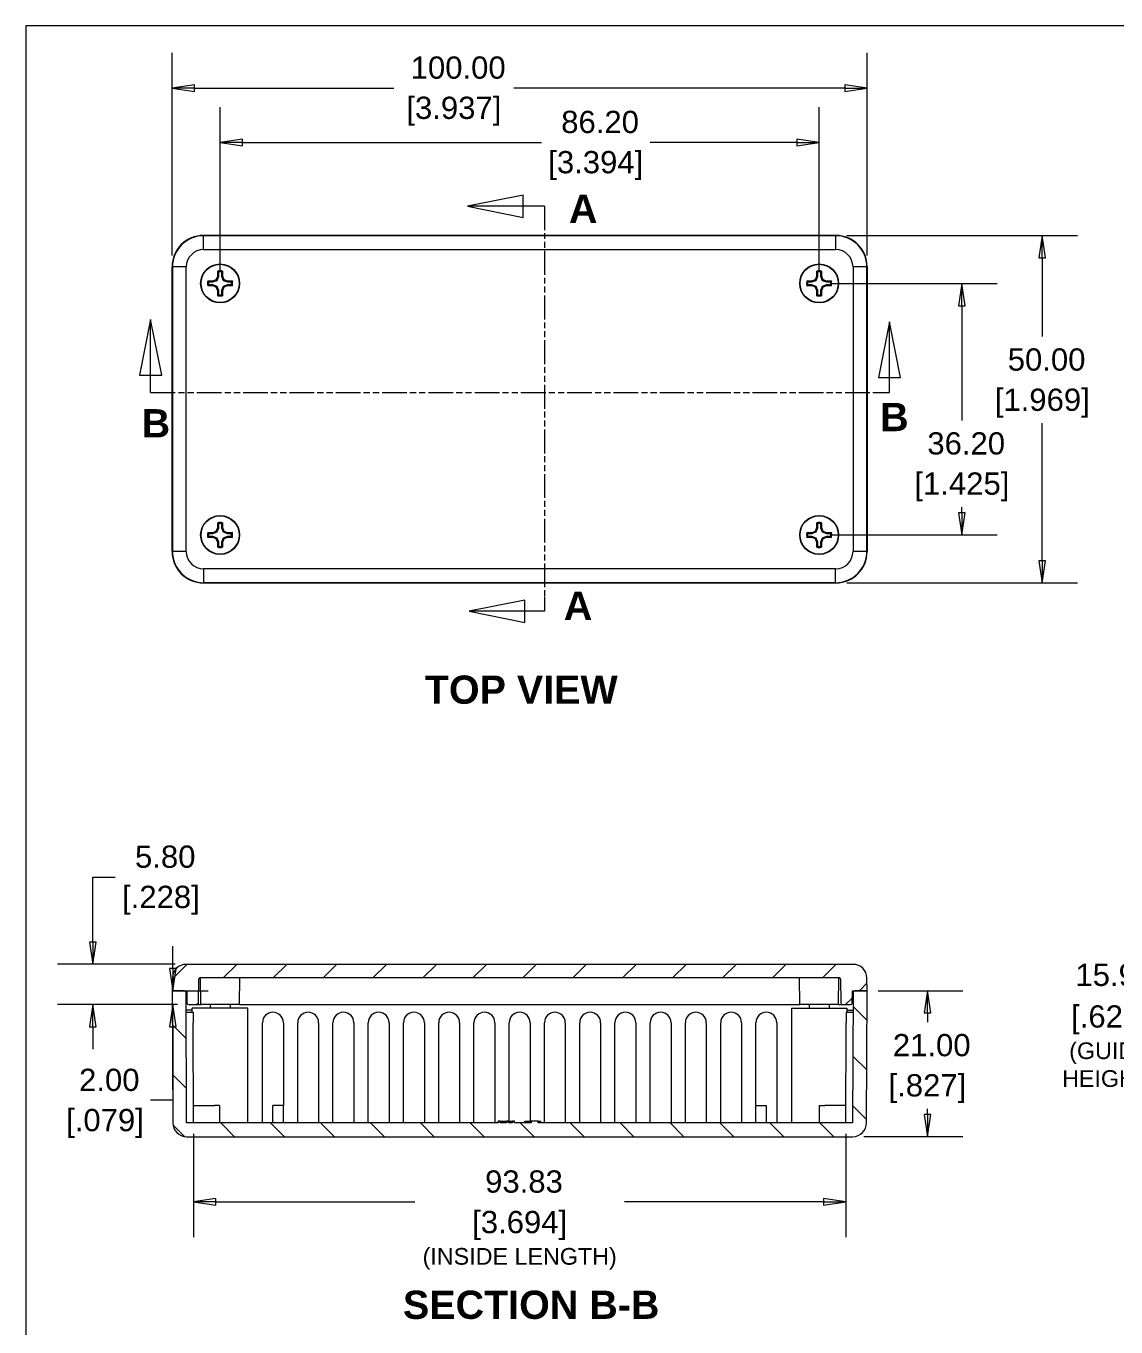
# Model space of a CAD drawing. Header units: millimetres. Extents: x 15 to 432, y 11 to 331.
# Drawn here: x 14.6 to 171.4, y 143.6 to 330.8 of the extents above; entities that cross this region are included whole.
import ezdxf

# ---------------------------------------------------------------- set-up
doc = ezdxf.new("R2010")
doc.units = ezdxf.units.MM
doc.header["$LTSCALE"] = 1.6
doc.linetypes.add('DOUBLE_DASH_CHAIN', pattern=[1.2403, 0.6614, -0.0827, 0.1654, -0.0827, 0.1654, -0.0827])
doc.layers.get('0').update_dxf_attribs({"lineweight": 25})
for name, color, linetype, lineweight in [('Dimension (ANSI)', 7, 'Continuous', 9), ('Hatch (ANSI)', 7, 'Continuous', 9), ('Section Line (ANSI)', 7, 'DOUBLE_DASH_CHAIN', 9), ('Sketch Geometry (ANSI)', 7, 'Continuous', 9), ('Symbol (ANSI)', 7, 'Continuous', 9), ('Visible (ANSI)', 7, 'Continuous', 9), ('Visible Narrow (ANSI)', 7, 'Continuous', 9)]:
    doc.layers.add(name, color=color, linetype=linetype, lineweight=lineweight)
doc.styles.add('Label Text (ANSI)', font='arialbd.ttf')
doc.styles.add('Note Text (ANSI)', font='arial.ttf')
doc.styles.add('Text Style20', font='arial.ttf')
doc.dimstyles.new('Default - mm (ANSI)', dxfattribs={"dimscale": 1.6, "dimtxt": 2, "dimasz": 2, "dimexe": 3.175, "dimexo": 1, "dimgap": 0.8, "dimtad": 0, "dimtih": 1, "dimtoh": 1, "dimrnd": 1e-08, "dimzin": 4, "dimdsep": 46, "dimtxsty": 'Note Text (ANSI)', "dimblk": 'Filled-1', "dimcen": 0.09, "dimdle": 10, "dimclrd": 256, "dimclre": 256, "dimclrt": 256, "dimadec": 1, "dimazin": 0, "dimtfac": 1.524, "dimtofl": 0, "dimtmove": 0, "dimatfit": 3, "dimfxl": 0, "dimtolj": 1, "dimtzin": 0, "dimlwd": -1, "dimlwe": -1, "dimarcsym": 0})

# ---------------------------------------------------------------- blocks, each defined once
blk = doc.blocks.new('Title Blocks HAMMOND')
at = {"layer": 'Sketch Geometry (ANSI)'}
for p, q in [((270, 206.73), (9.35, 206.73)), ((9.35, 206.73), (9.35, 9.64))]:
    blk.add_line(p, q, dxfattribs=at)
at = {"layer": 'Symbol (ANSI)'}
for tag, p, height, style in [('<TITLE>_001', (231.51, 16.35), 5, 'Text Style20'), ('REV:_DD.MM.YYYY_001', (248.64, 6.92), 2, 'Note Text (ANSI)')]:
    blk.add_attdef(tag, p, '', height=height, dxfattribs=dict(at, style=style))
blk = doc.blocks.new('2dTransSection0')
at = {"layer": 'Section Line (ANSI)', "linetype": 'Continuous'}
for p, q in [((20.31, 180.34), (19.31, 175.34)), ((20.31, 175.34), (20.31, 180.34)), ((21.31, 175.34), (20.31, 180.34)), ((86.76, 180.14), (85.76, 175.14)), ((86.76, 175.14), (86.76, 180.14)), ((87.76, 175.14), (86.76, 180.14)), ((19.31, 175.34), (21.31, 175.34)), ((20.31, 173.78), (20.31, 175.34)), ((85.76, 175.14), (87.76, 175.14)), ((86.76, 173.78), (86.76, 175.14)), ((20.31, 173.78), (21.7, 173.78)), ((85.37, 173.78), (86.76, 173.78))]:
    blk.add_line(p, q, dxfattribs=at)
at = {"layer": 'Section Line (ANSI)', "linetype": 'DOUBLE_DASH_CHAIN', "ltscale": 2.098036}
blk.add_line((20.31, 173.78), (86.76, 173.78), dxfattribs=at)
at = {"layer": 'Section Line (ANSI)', "linetype": 'Continuous', "flags": 128}
for points in [[(21.31, 175.34), (20.31, 180.34), (19.31, 175.34), (21.31, 175.34)], [(87.76, 175.14), (86.76, 180.14), (85.76, 175.14), (87.76, 175.14)]]:
    blk.add_lwpolyline(points, dxfattribs=at)
at = {"layer": 'Section Line (ANSI)'}
for points in [[(21.31, 175.34), (20.31, 180.34), (19.31, 175.34), (21.31, 175.34)], [(87.76, 175.14), (86.76, 180.14), (85.76, 175.14), (87.76, 175.14)]]:
    blk.add_solid(points, dxfattribs=at)
at = {"layer": 'Section Line (ANSI)', "char_height": 2.54, "attachment_point": 7, "style": 'Label Text (ANSI)'}
for insert in [(19.5, 169.74), (85.92, 170.3)]:
    blk.add_mtext('B', dxfattribs=dict(at, insert=insert))
blk = doc.blocks.new('2dTransSection1')
at = {"layer": 'Section Line (ANSI)', "linetype": 'Continuous'}
for p, q in [((53.8, 191.53), (48.8, 190.53)), ((53.8, 189.53), (53.8, 191.53)), ((53.8, 190.53), (48.8, 190.53)), ((48.8, 190.53), (53.8, 189.53)), ((55.73, 190.53), (53.8, 190.53)), ((55.73, 190.53), (55.73, 189.24)), ((53.95, 155.1), (48.95, 154.1)), ((53.95, 153.1), (53.95, 155.1)), ((55.73, 155.39), (55.73, 154.1)), ((53.95, 154.1), (48.95, 154.1)), ((48.95, 154.1), (53.95, 153.1)), ((55.73, 154.1), (53.95, 154.1))]:
    blk.add_line(p, q, dxfattribs=at)
at = {"layer": 'Section Line (ANSI)', "linetype": 'DOUBLE_DASH_CHAIN', "ltscale": 2.023811}
blk.add_line((55.73, 190.53), (55.73, 154.1), dxfattribs=at)
at = {"layer": 'Section Line (ANSI)', "linetype": 'Continuous', "flags": 128}
for points in [[(53.8, 191.53), (48.8, 190.53), (53.8, 189.53), (53.8, 191.53)], [(53.95, 155.1), (48.95, 154.1), (53.95, 153.1), (53.95, 155.1)]]:
    blk.add_lwpolyline(points, dxfattribs=at)
at = {"layer": 'Section Line (ANSI)'}
for points in [[(53.8, 191.53), (48.8, 190.53), (53.8, 189.53), (53.8, 191.53)], [(53.95, 155.1), (48.95, 154.1), (53.95, 153.1), (53.95, 155.1)]]:
    blk.add_solid(points, dxfattribs=at)
at = {"layer": 'Section Line (ANSI)', "char_height": 2.54, "attachment_point": 7, "style": 'Label Text (ANSI)'}
for insert in [(57.93, 189.03), (57.47, 153.33)]:
    blk.add_mtext('A', dxfattribs=dict(at, insert=insert))
blk = doc.blocks.new('Filled-1')
at = {"color": 0}
for p, q in [((0, 0), (-1, 0.15)), ((-1, 0.15), (-1, -0.15)), ((-1, 0), (0, 0)), ((-1, -0.15), (0, 0))]:
    blk.add_line(p, q, dxfattribs=at)
at = {"color": 0, "flags": 128}
blk.add_lwpolyline([(-1, -0.15), (0, 0), (-1, 0.15), (-1, -0.15)], dxfattribs=at)
at = {"color": 0}
blk.add_solid([(-1, -0.15), (0, 0), (-1, 0.15), (-1, -0.15)], dxfattribs=at)
blk = doc.blocks.new('*D14')
at = {"layer": 'Defpoints', "color": 0, "transparency": 16777216}
for p in [(135.6, 321.86), (35.6, 296.14), (135.6, 296.14)]:
    blk.add_point(p, dxfattribs=at)
at = {"layer": 'Dimension (ANSI)', "transparency": 16777216}
for p, q in [((35.6, 297.74), (35.6, 326.94)), ((135.6, 297.74), (135.6, 326.94)), ((38.8, 321.86), (67.5, 321.86)), ((132.4, 321.86), (84.76, 321.86))]:
    blk.add_line(p, q, dxfattribs=at)
at = {"layer": 'Dimension (ANSI)', "transparency": 16777216, "xscale": 3.2, "yscale": 3.2, "zscale": 3.2, "rotation": 180}
blk.add_blockref('Filled-1', (35.6, 321.86), dxfattribs=at)
at = {"layer": 'Dimension (ANSI)', "transparency": 16777216, "xscale": 3.2, "yscale": 3.2, "zscale": 3.2}
blk.add_blockref('Filled-1', (135.6, 321.86), dxfattribs=at)
at = {"layer": 'Dimension (ANSI)', "transparency": 16777216, "char_height": 3.2, "attachment_point": 5, "style": 'Note Text (ANSI)'}
for s, insert in [('\\A1; 100.00', (76.13, 324.78)), ('\\A1;[3.937]', (76.13, 318.53))]:
    blk.add_mtext(s, dxfattribs=dict(at, insert=insert))
blk = doc.blocks.new('*D15')
at = {"layer": 'Defpoints', "color": 0, "transparency": 16777216}
for p in [(42.5, 314.04), (42.5, 293.74), (128.7, 293.74)]:
    blk.add_point(p, dxfattribs=at)
at = {"layer": 'Dimension (ANSI)', "transparency": 16777216}
for p, q in [((42.5, 295.34), (42.5, 319.12)), ((128.7, 295.34), (128.7, 319.12)), ((45.7, 314.04), (88.74, 314.04)), ((125.5, 314.04), (104.37, 314.04))]:
    blk.add_line(p, q, dxfattribs=at)
at = {"layer": 'Dimension (ANSI)', "transparency": 16777216, "xscale": 3.2, "yscale": 3.2, "zscale": 3.2, "rotation": 180}
blk.add_blockref('Filled-1', (42.5, 314.04), dxfattribs=at)
at = {"layer": 'Dimension (ANSI)', "transparency": 16777216, "xscale": 3.2, "yscale": 3.2, "zscale": 3.2}
blk.add_blockref('Filled-1', (128.7, 314.04), dxfattribs=at)
at = {"layer": 'Dimension (ANSI)', "transparency": 16777216, "char_height": 3.2, "attachment_point": 5, "style": 'Note Text (ANSI)'}
for s, insert in [('\\A1; 86.20', (96.55, 316.96)), ('\\A1;[3.394]', (96.55, 310.71))]:
    blk.add_mtext(s, dxfattribs=dict(at, insert=insert))
blk = doc.blocks.new('*D16')
at = {"layer": 'Defpoints', "color": 0, "transparency": 16777216}
for p in [(131.1, 300.64), (131.1, 250.64), (160.8, 250.64)]:
    blk.add_point(p, dxfattribs=at)
at = {"layer": 'Dimension (ANSI)', "transparency": 16777216}
for p, q in [((132.7, 300.64), (165.88, 300.64)), ((160.8, 297.44), (160.8, 286.1)), ((160.8, 253.84), (160.8, 273.61)), ((132.7, 250.64), (165.88, 250.64))]:
    blk.add_line(p, q, dxfattribs=at)
at = {"layer": 'Dimension (ANSI)', "transparency": 16777216, "xscale": 3.2, "yscale": 3.2, "zscale": 3.2}
for p, rotation in [((160.8, 300.64), 90), ((160.8, 250.64), 270)]:
    blk.add_blockref('Filled-1', p, dxfattribs=dict(at, rotation=rotation))
at = {"layer": 'Dimension (ANSI)', "transparency": 16777216, "char_height": 3.2, "attachment_point": 5, "style": 'Note Text (ANSI)'}
for s, insert in [('\\A1; 50.00', (160.8, 282.77)), ('\\A1;[1.969]', (160.8, 276.52))]:
    blk.add_mtext(s, dxfattribs=dict(at, insert=insert))
blk = doc.blocks.new('*D17')
at = {"layer": 'Defpoints', "color": 0, "transparency": 16777216}
for p in [(128.7, 293.74), (128.7, 257.54), (149.23, 257.54)]:
    blk.add_point(p, dxfattribs=at)
at = {"layer": 'Dimension (ANSI)', "transparency": 16777216}
for p, q in [((130.3, 293.74), (154.31, 293.74)), ((149.23, 290.54), (149.23, 274.03)), ((149.23, 260.74), (149.23, 261.54)), ((130.3, 257.54), (154.31, 257.54))]:
    blk.add_line(p, q, dxfattribs=at)
at = {"layer": 'Dimension (ANSI)', "transparency": 16777216, "xscale": 3.2, "yscale": 3.2, "zscale": 3.2}
for p, rotation in [((149.23, 293.74), 90), ((149.23, 257.54), 270)]:
    blk.add_blockref('Filled-1', p, dxfattribs=dict(at, rotation=rotation))
at = {"layer": 'Dimension (ANSI)', "transparency": 16777216, "char_height": 3.2, "attachment_point": 5, "style": 'Note Text (ANSI)'}
for s, insert in [('\\A1; 36.20', (149.23, 270.7)), ('\\A1;[1.425]', (149.23, 264.46))]:
    blk.add_mtext(s, dxfattribs=dict(at, insert=insert))
blk = doc.blocks.new('*D21')
at = {"layer": 'Defpoints', "color": 0, "transparency": 16777216}
for p in [(135.6, 191.96), (133.51, 170.96), (144.27, 170.96)]:
    blk.add_point(p, dxfattribs=at)
at = {"layer": 'Dimension (ANSI)', "transparency": 16777216}
for p, q in [((137.2, 191.96), (149.35, 191.96)), ((144.27, 188.76), (144.27, 187.44)), ((144.27, 174.16), (144.27, 174.96)), ((135.11, 170.96), (149.35, 170.96))]:
    blk.add_line(p, q, dxfattribs=at)
at = {"layer": 'Dimension (ANSI)', "transparency": 16777216, "xscale": 3.2, "yscale": 3.2, "zscale": 3.2}
for p, rotation in [((144.27, 191.96), 90), ((144.27, 170.96), 270)]:
    blk.add_blockref('Filled-1', p, dxfattribs=dict(at, rotation=rotation))
at = {"layer": 'Dimension (ANSI)', "transparency": 16777216, "char_height": 3.2, "attachment_point": 5, "style": 'Note Text (ANSI)'}
for s, insert in [('\\A1; 21.00', (144.27, 184.11)), ('\\A1;[.827]', (144.27, 177.87))]:
    blk.add_mtext(s, dxfattribs=dict(at, insert=insert))
blk = doc.blocks.new('*D22')
at = {"layer": 'Defpoints', "color": 0, "transparency": 16777216}
for p in [(24.2, 195.76), (37.63, 195.76), (37.98, 189.96)]:
    blk.add_point(p, dxfattribs=at)
at = {"layer": 'Dimension (ANSI)', "transparency": 16777216}
for p, q in [((24.2, 198.96), (24.2, 208.31)), ((24.2, 208.31), (27.4, 208.31)), ((36.03, 195.76), (19.12, 195.76)), ((36.38, 189.96), (19.12, 189.96)), ((24.2, 186.76), (24.2, 183.56))]:
    blk.add_line(p, q, dxfattribs=at)
at = {"layer": 'Dimension (ANSI)', "transparency": 16777216, "xscale": 3.2, "yscale": 3.2, "zscale": 3.2}
for p, rotation in [((24.2, 195.76), 270), ((24.2, 189.96), 90)]:
    blk.add_blockref('Filled-1', p, dxfattribs=dict(at, rotation=rotation))
at = {"layer": 'Dimension (ANSI)', "transparency": 16777216, "char_height": 3.2, "attachment_point": 5, "style": 'Note Text (ANSI)'}
for s, insert in [('\\A1; 5.80', (33.98, 211.23)), ('\\A1;[.228]', (33.98, 204.98))]:
    blk.add_mtext(s, dxfattribs=dict(at, insert=insert))
blk = doc.blocks.new('*D23')
at = {"layer": 'Defpoints', "color": 0, "transparency": 16777216}
for p in [(38.68, 172.96), (132.51, 172.96), (132.51, 161.57)]:
    blk.add_point(p, dxfattribs=at)
at = {"layer": 'Dimension (ANSI)', "transparency": 16777216}
for p, q in [((38.68, 171.36), (38.68, 156.49)), ((132.51, 171.36), (132.51, 156.49)), ((41.88, 161.57), (70.51, 161.57)), ((129.31, 161.57), (100.69, 161.57))]:
    blk.add_line(p, q, dxfattribs=at)
at = {"layer": 'Dimension (ANSI)', "transparency": 16777216, "xscale": 3.2, "yscale": 3.2, "zscale": 3.2, "rotation": 180}
blk.add_blockref('Filled-1', (38.68, 161.57), dxfattribs=at)
at = {"layer": 'Dimension (ANSI)', "transparency": 16777216, "xscale": 3.2, "yscale": 3.2, "zscale": 3.2}
blk.add_blockref('Filled-1', (132.51, 161.57), dxfattribs=at)
at = {"layer": 'Dimension (ANSI)', "transparency": 16777216, "char_height": 3.2, "attachment_point": 5, "style": 'Note Text (ANSI)'}
for s, insert in [('\\A1; 93.83', (85.6, 164.48)), ('\\A1;[3.694]{\\P\\fArial|b0|i0;\\H2.4000;(INSIDE LENGTH)}', (85.6, 156.04))]:
    blk.add_mtext(s, dxfattribs=dict(at, insert=insert))
blk = doc.blocks.new('*D26')
at = {"layer": 'Defpoints', "color": 0, "transparency": 16777216}
for p in [(182.93, 191.8), (208.38, 191.31), (208.38, 170.72)]:
    blk.add_point(p, dxfattribs=at)
at = {"layer": 'Dimension (ANSI)', "transparency": 16777216}
for p, q in [((182.93, 191.31), (178.51, 191.31)), ((205.18, 191.31), (186.13, 191.31))]:
    blk.add_line(p, q, dxfattribs=at)
at = {"layer": 'Dimension (ANSI)', "transparency": 16777216, "xscale": 3.2, "yscale": 3.2, "zscale": 3.2, "rotation": 180}
blk.add_blockref('Filled-1', (182.93, 191.31), dxfattribs=at)
at = {"layer": 'Dimension (ANSI)', "transparency": 16777216, "xscale": 3.2, "yscale": 3.2, "zscale": 3.2}
blk.add_blockref('Filled-1', (208.38, 191.31), dxfattribs=at)
at = {"layer": 'Dimension (ANSI)', "transparency": 16777216, "char_height": 3.2, "attachment_point": 5, "style": 'Note Text (ANSI)'}
for s, insert in [('\\A1; 15.90', (170.54, 194.22)), ('\\A1;[.626]{\\P\\fArial|b0|i0;\\H2.4000;(GUIDE\\PHEIGHT)}', (170.54, 183.63))]:
    blk.add_mtext(s, dxfattribs=dict(at, insert=insert))
blk = doc.blocks.new('*D28')
at = {"layer": 'Defpoints', "color": 0, "transparency": 16777216}
for p in [(35.6, 191.96), (35.7, 191.96), (37.98, 189.96)]:
    blk.add_point(p, dxfattribs=at)
at = {"layer": 'Dimension (ANSI)', "transparency": 16777216}
for p, q in [((35.7, 195.16), (35.7, 198.36)), ((37.2, 191.96), (40.78, 191.96)), ((36.38, 189.96), (30.62, 189.96)), ((35.7, 186.76), (35.7, 176.19)), ((35.7, 176.19), (32.5, 176.19))]:
    blk.add_line(p, q, dxfattribs=at)
at = {"layer": 'Dimension (ANSI)', "transparency": 16777216, "xscale": 3.2, "yscale": 3.2, "zscale": 3.2}
for p, rotation in [((35.7, 191.96), 270), ((35.7, 189.96), 90)]:
    blk.add_blockref('Filled-1', p, dxfattribs=dict(at, rotation=rotation))
at = {"layer": 'Dimension (ANSI)', "transparency": 16777216, "char_height": 3.2, "attachment_point": 5, "style": 'Note Text (ANSI)'}
for s, insert in [('\\A1; 2.00', (25.93, 179.11)), ('\\A1;[.079]', (25.93, 172.86))]:
    blk.add_mtext(s, dxfattribs=dict(at, insert=insert))

msp = doc.modelspace()

# ---------------------------------------------------------------- hatches: boundary and pattern name
at = {"layer": 'Hatch (ANSI)'}
h = msp.add_hatch(dxfattribs=at)
h.set_pattern_fill('ANSI31', color=256, scale=40.64, style=0)
h.set_pattern_definition([(45, (0, 0), (-3.5921, 3.5921), [])])
edge = h.paths.add_edge_path()
edge.add_ellipse((133.565, 193.757), major_axis=(-0.035, 2), ratio=1, start_angle=270, end_angle=359)
edge.add_line((133.565, 195.757), (37.628, 195.757))
edge.add_ellipse((37.628, 193.757), major_axis=(-2, 0), ratio=1, start_angle=270, end_angle=359)
edge.add_line((35.629, 193.792), (35.596, 191.957))
edge.add_line((35.596, 191.957), (37.348, 191.957))
edge.add_line((37.348, 191.957), (37.696, 191.957))
edge.add_line((37.696, 191.957), (37.727, 190.203))
edge.add_ellipse((37.977, 190.207), major_axis=(0.004, -0.25), ratio=1, start_angle=270, end_angle=359)
edge.add_line((37.977, 189.957), (39.116, 189.957))
edge.add_ellipse((39.116, 190.207), major_axis=(0.25, 0), ratio=1, start_angle=270, end_angle=359)
edge.add_line((39.366, 190.203), (39.425, 193.612))
edge.add_ellipse((39.675, 193.607), major_axis=(0.004, 0.25), ratio=1, start_angle=1, end_angle=90, ccw=False)
edge.add_line((39.675, 193.857), (131.518, 193.857))
edge.add_ellipse((131.518, 193.607), major_axis=(0.25, 0), ratio=1, start_angle=1, end_angle=90, ccw=False)
edge.add_line((131.768, 193.612), (131.827, 190.203))
edge.add_ellipse((132.077, 190.207), major_axis=(0.004, -0.25), ratio=1, start_angle=270, end_angle=359)
edge.add_line((132.077, 189.957), (133.216, 189.957))
edge.add_ellipse((133.216, 190.207), major_axis=(0.25, 0), ratio=1, start_angle=270, end_angle=359)
edge.add_line((133.466, 190.203), (133.496, 191.957))
edge.add_line((133.496, 191.957), (133.845, 191.957))
edge.add_line((133.845, 191.957), (135.596, 191.957))
edge.add_line((135.596, 191.957), (135.564, 193.792))
h = msp.add_hatch(dxfattribs=at)
h.set_pattern_fill('ANSI31', color=256, scale=40.64, angle=90.00021, style=0)
h.set_pattern_definition([(135.0002, (0, 0), (-3.59209, -3.59212), [])])
edge = h.paths.add_edge_path()
edge.add_ellipse((133.514, 172.957), major_axis=(2, 0), ratio=1, start_angle=270, end_angle=359.75)
edge.add_line((135.514, 172.949), (135.596, 191.957))
edge.add_line((135.596, 191.957), (133.845, 191.957))
edge.add_ellipse((133.845, 191.707), major_axis=(-0.25, 0), ratio=1, start_angle=270, end_angle=359.75)
edge.add_line((133.595, 191.708), (133.514, 172.957))
edge.add_line((133.514, 172.957), (88.276, 172.957))
edge.add_line((88.276, 172.957), (88.276, 173.207))
edge.add_line((88.276, 173.207), (87.266, 173.207))
edge.add_line((87.266, 173.207), (87.266, 172.957))
edge.add_line((87.266, 172.957), (84.853, 172.957))
edge.add_line((84.853, 172.957), (84.853, 173.207))
edge.add_line((84.853, 173.207), (84.583, 173.207))
edge.add_line((84.583, 173.207), (84.583, 172.957))
edge.add_line((84.583, 172.957), (83.982, 172.957))
edge.add_line((83.982, 172.957), (83.982, 173.207))
edge.add_line((83.982, 173.207), (83.717, 173.207))
edge.add_line((83.717, 173.207), (83.717, 172.957))
edge.add_line((83.717, 172.957), (82.774, 172.957))
edge.add_line((82.774, 172.957), (82.774, 173.207))
edge.add_line((82.774, 173.207), (82.506, 173.207))
edge.add_line((82.506, 173.207), (82.506, 172.957))
edge.add_line((82.506, 172.957), (37.679, 172.957))
edge.add_line((37.679, 172.957), (37.598, 191.708))
edge.add_ellipse((37.348, 191.707), major_axis=(-0.001, 0.25), ratio=1, start_angle=270, end_angle=359.75)
edge.add_line((37.348, 191.957), (35.596, 191.957))
edge.add_line((35.596, 191.957), (35.679, 172.949))
edge.add_ellipse((37.679, 172.957), major_axis=(0.009, -2), ratio=1, start_angle=270, end_angle=359.75)
edge.add_line((37.679, 170.957), (133.514, 170.957))

# ---------------------------------------------------------------- linework, layer by layer
at = {"layer": 'Visible (ANSI)'}
for p, q in [((131.097, 300.643), (40.096, 300.643)), ((40.096, 300.643), (131.097, 300.643)), ((35.596, 296.144), (35.596, 255.143)), ((35.596, 255.143), (35.596, 296.143)), ((135.596, 255.143), (135.596, 296.144)), ((135.596, 296.143), (135.596, 255.143)), ((40.731, 294.093), (41.431, 294.093)), ((40.851, 293.952), (41.457, 293.952)), ((41.431, 294.093), (41.946, 294.293)), ((41.431, 294.093), (41.457, 293.952)), ((41.457, 293.952), (42.055, 294.184)), ((41.946, 294.293), (42.146, 294.809)), ((41.946, 294.293), (42.055, 294.184)), ((42.055, 294.184), (42.288, 294.783)), ((42.146, 294.809), (42.146, 295.509)), ((42.146, 294.809), (42.288, 294.783)), ((42.288, 294.783), (42.288, 295.389)), ((42.705, 295.389), (42.705, 294.783)), ((42.846, 294.809), (42.705, 294.783)), ((42.705, 294.783), (42.937, 294.184)), ((42.846, 295.509), (42.846, 294.809)), ((42.846, 294.809), (43.046, 294.293)), ((43.046, 294.293), (42.937, 294.184)), ((42.937, 294.184), (43.536, 293.952)), ((43.046, 294.293), (43.562, 294.093)), ((43.562, 294.093), (43.536, 293.952)), ((43.536, 293.952), (44.142, 293.952)), ((43.562, 294.093), (44.262, 294.093)), ((126.931, 294.093), (127.631, 294.093)), ((127.051, 293.952), (127.657, 293.952)), ((127.631, 294.093), (128.146, 294.293)), ((127.631, 294.093), (127.657, 293.952)), ((127.657, 293.952), (128.255, 294.184)), ((128.146, 294.293), (128.346, 294.809)), ((128.146, 294.293), (128.255, 294.184)), ((128.255, 294.184), (128.488, 294.783)), ((128.346, 294.809), (128.346, 295.509)), ((128.346, 294.809), (128.488, 294.783)), ((128.488, 294.783), (128.488, 295.389)), ((128.905, 295.389), (128.905, 294.783)), ((129.046, 294.809), (128.905, 294.783)), ((128.905, 294.783), (129.137, 294.184)), ((129.046, 295.509), (129.046, 294.809)), ((129.046, 294.809), (129.246, 294.293)), ((129.246, 294.293), (129.137, 294.184)), ((129.137, 294.184), (129.736, 293.952)), ((129.246, 294.293), (129.762, 294.093)), ((129.762, 294.093), (129.736, 293.952)), ((129.736, 293.952), (130.342, 293.952)), ((129.762, 294.093), (130.462, 294.093)), ((41.431, 293.393), (40.731, 293.393)), ((41.457, 293.534), (40.851, 293.534)), ((41.431, 293.393), (41.457, 293.534)), ((41.946, 293.193), (41.431, 293.393)), ((42.055, 293.302), (41.457, 293.534)), ((41.946, 293.193), (42.055, 293.302)), ((42.146, 292.678), (41.946, 293.193)), ((42.288, 292.704), (42.055, 293.302)), ((42.146, 292.678), (42.288, 292.704)), ((42.146, 291.978), (42.146, 292.678)), ((42.288, 292.098), (42.288, 292.704)), ((42.937, 293.302), (42.705, 292.704)), ((42.846, 292.678), (42.705, 292.704)), ((42.705, 292.704), (42.705, 292.098)), ((43.046, 293.193), (42.846, 292.678)), ((42.846, 292.678), (42.846, 291.978)), ((43.536, 293.534), (42.937, 293.302)), ((43.046, 293.193), (42.937, 293.302)), ((43.562, 293.393), (43.046, 293.193)), ((43.562, 293.393), (43.536, 293.534)), ((44.142, 293.534), (43.536, 293.534)), ((44.262, 293.393), (43.562, 293.393)), ((127.631, 293.393), (126.931, 293.393)), ((127.657, 293.534), (127.051, 293.534)), ((127.631, 293.393), (127.657, 293.534)), ((128.146, 293.193), (127.631, 293.393)), ((128.255, 293.302), (127.657, 293.534)), ((128.146, 293.193), (128.255, 293.302)), ((128.346, 292.678), (128.146, 293.193)), ((128.488, 292.704), (128.255, 293.302)), ((128.346, 292.678), (128.488, 292.704)), ((128.346, 291.978), (128.346, 292.678)), ((128.488, 292.098), (128.488, 292.704)), ((129.137, 293.302), (128.905, 292.704)), ((129.046, 292.678), (128.905, 292.704)), ((128.905, 292.704), (128.905, 292.098)), ((129.246, 293.193), (129.046, 292.678)), ((129.046, 292.678), (129.046, 291.978)), ((129.736, 293.534), (129.137, 293.302)), ((129.246, 293.193), (129.137, 293.302)), ((129.762, 293.393), (129.246, 293.193)), ((129.762, 293.393), (129.736, 293.534)), ((130.342, 293.534), (129.736, 293.534)), ((130.462, 293.393), (129.762, 293.393)), ((41.946, 258.093), (42.146, 258.609)), ((42.055, 257.984), (42.288, 258.583)), ((42.146, 258.609), (42.146, 259.309)), ((42.146, 258.609), (42.288, 258.583)), ((42.288, 258.583), (42.288, 259.189)), ((42.705, 259.189), (42.705, 258.583)), ((42.846, 258.609), (42.705, 258.583)), ((42.705, 258.583), (42.937, 257.984)), ((42.846, 259.309), (42.846, 258.609)), ((42.846, 258.609), (43.046, 258.093)), ((128.146, 258.093), (128.346, 258.609)), ((128.255, 257.984), (128.488, 258.583)), ((128.346, 258.609), (128.346, 259.309)), ((128.346, 258.609), (128.488, 258.583)), ((128.488, 258.583), (128.488, 259.189)), ((128.905, 259.189), (128.905, 258.583)), ((129.046, 258.609), (128.905, 258.583)), ((128.905, 258.583), (129.137, 257.984)), ((129.046, 259.309), (129.046, 258.609)), ((129.046, 258.609), (129.246, 258.093)), ((40.731, 257.893), (41.431, 257.893)), ((41.431, 257.193), (40.731, 257.193)), ((40.851, 257.752), (41.457, 257.752)), ((41.457, 257.334), (40.851, 257.334)), ((41.431, 257.893), (41.946, 258.093)), ((41.431, 257.893), (41.457, 257.752)), ((41.431, 257.193), (41.457, 257.334)), ((41.946, 256.993), (41.431, 257.193)), ((41.457, 257.752), (42.055, 257.984)), ((42.055, 257.102), (41.457, 257.334)), ((41.946, 258.093), (42.055, 257.984)), ((41.946, 256.993), (42.055, 257.102)), ((42.146, 256.478), (41.946, 256.993)), ((42.288, 256.504), (42.055, 257.102)), ((42.146, 256.478), (42.288, 256.504)), ((42.288, 255.898), (42.288, 256.504)), ((42.937, 257.102), (42.705, 256.504)), ((42.846, 256.478), (42.705, 256.504)), ((42.705, 256.504), (42.705, 255.898)), ((43.046, 256.993), (42.846, 256.478)), ((43.046, 258.093), (42.937, 257.984)), ((42.937, 257.984), (43.536, 257.752)), ((43.536, 257.334), (42.937, 257.102)), ((43.046, 256.993), (42.937, 257.102)), ((43.046, 258.093), (43.562, 257.893)), ((43.562, 257.193), (43.046, 256.993)), ((43.562, 257.893), (43.536, 257.752)), ((43.536, 257.752), (44.142, 257.752)), ((43.562, 257.193), (43.536, 257.334)), ((44.142, 257.334), (43.536, 257.334)), ((43.562, 257.893), (44.262, 257.893)), ((44.262, 257.193), (43.562, 257.193)), ((126.931, 257.893), (127.631, 257.893)), ((127.631, 257.193), (126.931, 257.193)), ((127.051, 257.752), (127.657, 257.752)), ((127.657, 257.334), (127.051, 257.334)), ((127.631, 257.893), (128.146, 258.093)), ((127.631, 257.893), (127.657, 257.752)), ((127.631, 257.193), (127.657, 257.334)), ((128.146, 256.993), (127.631, 257.193)), ((127.657, 257.752), (128.255, 257.984)), ((128.255, 257.102), (127.657, 257.334)), ((128.146, 258.093), (128.255, 257.984)), ((128.146, 256.993), (128.255, 257.102)), ((128.346, 256.478), (128.146, 256.993)), ((128.488, 256.504), (128.255, 257.102)), ((128.346, 256.478), (128.488, 256.504)), ((128.488, 255.898), (128.488, 256.504)), ((129.137, 257.102), (128.905, 256.504)), ((129.046, 256.478), (128.905, 256.504)), ((128.905, 256.504), (128.905, 255.898)), ((129.246, 256.993), (129.046, 256.478)), ((129.246, 258.093), (129.137, 257.984)), ((129.137, 257.984), (129.736, 257.752)), ((129.736, 257.334), (129.137, 257.102)), ((129.246, 256.993), (129.137, 257.102)), ((129.246, 258.093), (129.762, 257.893)), ((129.762, 257.193), (129.246, 256.993)), ((129.762, 257.893), (129.736, 257.752)), ((129.736, 257.752), (130.342, 257.752)), ((129.762, 257.193), (129.736, 257.334)), ((130.342, 257.334), (129.736, 257.334)), ((129.762, 257.893), (130.462, 257.893)), ((130.462, 257.193), (129.762, 257.193)), ((42.146, 255.778), (42.146, 256.478)), ((42.846, 256.478), (42.846, 255.778)), ((128.346, 255.778), (128.346, 256.478)), ((129.046, 256.478), (129.046, 255.778)), ((40.096, 250.643), (131.097, 250.643)), ((131.097, 250.643), (40.096, 250.643)), ((133.565, 195.757), (37.628, 195.757)), ((35.629, 193.792), (35.596, 191.957)), ((39.366, 190.203), (39.425, 193.612)), ((39.731, 189.957), (39.663, 193.857)), ((39.675, 193.857), (131.518, 193.857)), ((45.262, 189.957), (45.33, 193.857)), ((125.931, 189.957), (125.863, 193.857)), ((131.462, 189.957), (131.53, 193.857)), ((131.768, 193.612), (131.827, 190.203)), ((135.596, 191.957), (135.564, 193.792)), ((37.348, 191.957), (35.596, 191.957)), ((35.596, 191.957), (35.679, 172.949)), ((35.596, 191.957), (37.696, 191.957)), ((37.679, 172.957), (37.598, 191.708)), ((37.696, 191.957), (37.727, 190.203)), ((133.466, 190.203), (133.496, 191.957)), ((133.496, 191.957), (135.596, 191.957)), ((133.595, 191.708), (133.514, 172.957)), ((135.596, 191.957), (133.845, 191.957)), ((135.514, 172.949), (135.596, 191.957)), ((38.496, 189.157), (37.609, 189.157)), ((37.977, 189.957), (39.116, 189.957)), ((46.496, 189.457), (38.496, 189.457)), ((38.496, 188.861), (38.496, 189.457)), ((39.116, 189.957), (39.731, 189.957)), ((45.262, 189.957), (39.731, 189.957)), ((41.041, 189.957), (41.041, 189.457)), ((43.951, 189.957), (43.951, 189.457)), ((45.262, 189.957), (125.931, 189.957)), ((46.496, 172.957), (46.496, 189.457)), ((124.696, 189.457), (132.696, 189.457)), ((124.696, 189.457), (124.696, 172.957)), ((131.462, 189.957), (125.931, 189.957)), ((127.241, 189.957), (127.241, 189.457)), ((130.151, 189.957), (130.151, 189.457)), ((131.462, 189.957), (132.077, 189.957)), ((132.077, 189.957), (133.216, 189.957)), ((132.696, 189.457), (132.696, 188.861)), ((132.696, 189.157), (133.584, 189.157)), ((37.61, 188.857), (38.61, 188.862)), ((38.61, 188.862), (38.617, 187.362)), ((38.679, 172.957), (38.617, 187.362)), ((48.596, 172.957), (48.596, 187.362)), ((51.596, 187.362), (51.596, 175.457)), ((53.668, 172.957), (53.668, 187.362)), ((56.668, 187.362), (56.668, 172.957)), ((58.739, 172.957), (58.739, 187.362)), ((61.739, 187.362), (61.739, 172.957)), ((63.811, 172.957), (63.811, 187.362)), ((66.811, 187.362), (66.811, 172.957)), ((68.882, 172.957), (68.882, 187.362)), ((71.882, 187.362), (71.882, 172.957)), ((73.954, 172.957), (73.954, 187.362)), ((76.954, 187.362), (76.954, 172.957)), ((79.025, 172.957), (79.025, 187.362)), ((82.025, 187.362), (82.025, 172.957)), ((84.096, 173.207), (84.096, 187.362)), ((87.096, 187.362), (87.096, 173.207)), ((89.168, 172.957), (89.168, 187.362)), ((92.168, 187.362), (92.168, 172.957)), ((94.239, 172.957), (94.239, 187.362)), ((97.239, 187.362), (97.239, 172.957)), ((99.311, 172.957), (99.311, 187.362)), ((102.311, 187.362), (102.311, 172.957)), ((104.382, 172.957), (104.382, 187.362)), ((107.382, 187.362), (107.382, 172.957)), ((109.454, 172.957), (109.454, 187.362)), ((112.454, 187.362), (112.454, 172.957)), ((114.525, 172.957), (114.525, 187.362)), ((117.525, 187.362), (117.525, 172.957)), ((119.596, 175.457), (119.596, 187.362)), ((122.596, 187.362), (122.596, 172.957)), ((132.514, 172.957), (132.576, 187.362)), ((132.583, 188.862), (132.576, 187.362)), ((132.583, 188.862), (133.583, 188.857)), ((38.669, 175.457), (41.679, 175.457)), ((42.429, 175.457), (41.679, 175.457)), ((42.429, 175.457), (42.429, 172.957)), ((50.096, 172.957), (50.096, 175.457)), ((51.596, 175.457), (50.096, 175.457)), ((51.596, 172.957), (51.596, 175.457)), ((119.596, 175.457), (121.096, 175.457)), ((119.596, 172.957), (119.596, 175.457)), ((121.096, 172.957), (121.096, 175.457)), ((128.764, 175.457), (129.514, 175.457)), ((128.764, 172.957), (128.764, 175.457)), ((132.524, 175.457), (129.514, 175.457)), ((82.506, 172.957), (37.679, 172.957)), ((82.505, 173.207), (82.506, 173.207)), ((82.505, 172.957), (82.505, 173.207)), ((82.774, 173.207), (82.506, 173.207)), ((82.506, 173.207), (82.506, 172.957)), ((82.774, 172.957), (82.774, 173.207)), ((82.774, 173.207), (82.838, 173.207)), ((83.717, 172.957), (82.774, 172.957)), ((82.838, 173.207), (82.961, 173.207)), ((82.838, 172.957), (82.838, 173.207)), ((82.961, 173.207), (83.668, 173.207)), ((82.961, 172.957), (82.961, 173.207)), ((83.668, 173.207), (83.718, 173.207)), ((83.668, 172.957), (83.668, 173.207)), ((83.982, 173.207), (83.717, 173.207)), ((83.717, 173.207), (83.717, 172.957)), ((83.982, 172.957), (83.982, 173.207)), ((83.982, 173.207), (83.983, 173.207)), ((84.583, 172.957), (83.982, 172.957)), ((83.983, 173.207), (84.583, 173.207)), ((83.983, 172.957), (83.983, 173.207)), ((84.853, 173.207), (84.583, 173.207)), ((84.583, 173.207), (84.583, 172.957)), ((84.853, 172.957), (84.853, 173.207)), ((84.853, 173.207), (84.86, 173.207)), ((87.266, 172.957), (84.853, 172.957)), ((84.86, 172.957), (84.86, 173.207)), ((86.34, 173.207), (86.88, 173.207)), ((86.34, 172.957), (86.34, 173.207)), ((86.88, 173.207), (87.266, 173.207)), ((86.88, 172.957), (86.88, 173.207)), ((88.276, 173.207), (87.266, 173.207)), ((87.266, 173.207), (87.266, 172.957)), ((88.276, 172.957), (88.276, 173.207)), ((88.276, 173.207), (88.64, 173.207)), ((133.514, 172.957), (88.276, 172.957)), ((88.64, 172.957), (88.64, 173.207)), ((37.679, 170.957), (133.514, 170.957))]:
    msp.add_line(p, q, dxfattribs=at)
for centre, radius in [((42.496, 293.743), 2.8), ((42.496, 293.743), 2.75), ((128.696, 293.743), 2.8), ((128.696, 293.743), 2.75), ((42.496, 257.543), 2.8), ((42.496, 257.543), 2.75), ((128.696, 257.543), 2.8), ((128.696, 257.543), 2.75)]:
    msp.add_circle(centre, radius, dxfattribs=at)
for centre, radius, start, end in [((42.496, 293.743), 1.8, 168.78773, 191.21227), ((42.496, 293.743), 1.659, 172.76455, 187.23545), ((42.496, 293.743), 1.8, 78.78773, 101.21227), ((42.496, 293.743), 1.659, 82.76455, 97.23545), ((42.496, 293.743), 1.659, 352.76455, 7.23545), ((42.496, 293.743), 1.8, 348.78773, 11.21227), ((128.696, 293.743), 1.8, 168.78773, 191.21227), ((128.696, 293.743), 1.659, 172.76455, 187.23545), ((128.696, 293.743), 1.8, 78.78773, 101.21227), ((128.696, 293.743), 1.659, 82.76455, 97.23545), ((128.696, 293.743), 1.659, 352.76455, 7.23545), ((128.696, 293.743), 1.8, 348.78773, 11.21227), ((42.496, 293.743), 1.659, 262.76455, 277.23545), ((128.696, 293.743), 1.659, 262.76455, 277.23545), ((42.496, 293.743), 1.8, 258.78773, 281.21227), ((128.696, 293.743), 1.8, 258.78773, 281.21227), ((42.496, 257.543), 1.8, 78.78773, 101.21227), ((42.496, 257.543), 1.659, 82.76455, 97.23545), ((128.696, 257.543), 1.8, 78.78773, 101.21227), ((128.696, 257.543), 1.659, 82.76455, 97.23545), ((42.496, 257.543), 1.8, 168.78773, 191.21227), ((42.496, 257.543), 1.659, 172.76455, 187.23545), ((42.496, 257.543), 1.659, 352.76455, 7.23545), ((42.496, 257.543), 1.8, 348.78773, 11.21227), ((128.696, 257.543), 1.8, 168.78773, 191.21227), ((128.696, 257.543), 1.659, 172.76455, 187.23545), ((128.696, 257.543), 1.659, 352.76455, 7.23545), ((128.696, 257.543), 1.8, 348.78773, 11.21227), ((42.496, 257.543), 1.8, 258.78773, 281.21227), ((42.496, 257.543), 1.659, 262.76455, 277.23545), ((128.696, 257.543), 1.8, 258.78773, 281.21227), ((128.696, 257.543), 1.659, 262.76455, 277.23545), ((37.628, 193.757), 2, 90, 179), ((133.565, 193.757), 2, 1, 90), ((39.675, 193.607), 0.25, 90, 179), ((131.518, 193.607), 0.25, 1, 90), ((37.348, 191.707), 0.25, 0.25, 90), ((133.845, 191.707), 0.25, 90, 179.75), ((37.977, 190.207), 0.25, 181, 270), ((39.116, 190.207), 0.25, 270, 359), ((132.077, 190.207), 0.25, 181, 270), ((133.216, 190.207), 0.25, 270, 359), ((37.679, 172.957), 2, 180.25, 270), ((133.514, 172.957), 2, 270, 359.75)]:
    msp.add_arc(centre, radius, start, end, dxfattribs=at)
for centre, major_axis, ratio, start_param, end_param in [((40.097, 296.143), (-3.183, 3.183), 0.9996955, 5.4979394, 7.0684312), ((131.096, 296.143), (3.183, 3.183), 0.9996955, 5.4979394, 7.0684312), ((40.097, 255.144), (-3.183, -3.183), 0.9996955, 5.4979394, 7.0684312), ((131.096, 255.144), (3.183, -3.183), 0.9996955, 5.4979394, 7.0684312), ((50.096, 187.362), (-1.5, 0), 0.9999905, 3.1415927, 6.2831853), ((55.168, 187.362), (-1.5, 0), 0.9999905, 3.1415927, 6.2831853), ((60.239, 187.362), (-1.5, 0), 0.9999905, 3.1415927, 6.2831853), ((65.311, 187.362), (-1.5, 0), 0.9999905, 3.1415927, 6.2831853), ((70.382, 187.362), (-1.5, 0), 0.9999905, 3.1415927, 6.2831853), ((75.454, 187.362), (-1.5, 0), 0.9999905, 3.1415927, 6.2831853), ((80.525, 187.362), (-1.5, 0), 0.9999905, 3.1415927, 6.2831853), ((85.596, 187.362), (-1.5, 0), 0.9999905, 3.1415927, 6.2831853), ((90.668, 187.362), (-1.5, 0), 0.9999905, 3.1415927, 6.2831853), ((95.739, 187.362), (-1.5, 0), 0.9999905, 3.1415927, 6.2831853), ((100.811, 187.362), (-1.5, 0), 0.9999905, 3.1415927, 6.2831853), ((105.882, 187.362), (-1.5, 0), 0.9999905, 3.1415927, 6.2831853), ((110.954, 187.362), (-1.5, 0), 0.9999905, 3.1415927, 6.2831853), ((116.025, 187.362), (-1.5, 0), 0.9999905, 3.1415927, 6.2831853), ((121.096, 187.362), (-1.5, 0), 0.9999905, 3.1415927, 6.2831853)]:
    msp.add_ellipse(centre, major_axis=major_axis, ratio=ratio, start_param=start_param, end_param=end_param, dxfattribs=at)
for points in [[(40.731, 294.093), (40.791, 294.02), (40.851, 293.952)], [(42.146, 295.509), (42.219, 295.449), (42.288, 295.389)], [(42.705, 295.389), (42.773, 295.449), (42.846, 295.509)], [(44.262, 294.093), (44.202, 294.02), (44.142, 293.952)], [(126.931, 294.093), (126.991, 294.02), (127.051, 293.952)], [(128.346, 295.509), (128.419, 295.449), (128.488, 295.389)], [(128.905, 295.389), (128.973, 295.449), (129.046, 295.509)], [(130.462, 294.093), (130.402, 294.02), (130.342, 293.952)], [(40.731, 293.393), (40.791, 293.466), (40.851, 293.534)], [(42.146, 291.978), (42.219, 292.038), (42.288, 292.098)], [(42.846, 291.978), (42.773, 292.038), (42.705, 292.098)], [(44.262, 293.393), (44.202, 293.466), (44.142, 293.534)], [(126.931, 293.393), (126.991, 293.466), (127.051, 293.534)], [(128.346, 291.978), (128.419, 292.038), (128.488, 292.098)], [(129.046, 291.978), (128.973, 292.038), (128.905, 292.098)], [(130.462, 293.393), (130.402, 293.466), (130.342, 293.534)], [(42.146, 259.309), (42.219, 259.249), (42.288, 259.189)], [(42.705, 259.189), (42.773, 259.249), (42.846, 259.309)], [(128.346, 259.309), (128.419, 259.249), (128.488, 259.189)], [(128.905, 259.189), (128.973, 259.249), (129.046, 259.309)], [(40.731, 257.893), (40.791, 257.82), (40.851, 257.752)], [(40.731, 257.193), (40.791, 257.266), (40.851, 257.334)], [(44.262, 257.893), (44.202, 257.82), (44.142, 257.752)], [(44.262, 257.193), (44.202, 257.266), (44.142, 257.334)], [(126.931, 257.893), (126.991, 257.82), (127.051, 257.752)], [(126.931, 257.193), (126.991, 257.266), (127.051, 257.334)], [(130.462, 257.893), (130.402, 257.82), (130.342, 257.752)], [(130.462, 257.193), (130.402, 257.266), (130.342, 257.334)], [(42.146, 255.778), (42.219, 255.838), (42.288, 255.898)], [(42.846, 255.778), (42.773, 255.838), (42.705, 255.898)], [(128.346, 255.778), (128.419, 255.838), (128.488, 255.898)], [(129.046, 255.778), (128.973, 255.838), (128.905, 255.898)]]:
    msp.add_open_spline(points, degree=2, dxfattribs=at)
at = {"layer": 'Visible Narrow (ANSI)'}
for p, q in [((40.128, 300.611), (40.096, 300.643)), ((40.128, 298.612), (40.128, 300.611)), ((131.065, 300.611), (40.128, 300.611)), ((131.097, 300.643), (131.065, 300.611)), ((131.065, 300.611), (131.065, 298.612)), ((40.128, 298.612), (131.065, 298.612)), ((35.596, 296.144), (35.629, 296.112)), ((37.628, 296.112), (35.629, 296.112)), ((35.629, 296.112), (35.629, 255.175)), ((37.628, 255.175), (37.628, 296.112)), ((135.564, 296.112), (133.565, 296.112)), ((133.565, 296.112), (133.565, 255.175)), ((135.564, 296.112), (135.596, 296.144)), ((135.564, 255.175), (135.564, 296.112)), ((35.629, 255.175), (35.596, 255.143)), ((37.628, 255.175), (35.629, 255.175)), ((135.564, 255.175), (133.565, 255.175)), ((135.596, 255.143), (135.564, 255.175)), ((40.128, 252.675), (40.128, 250.675)), ((131.065, 252.675), (40.128, 252.675)), ((131.065, 250.675), (131.065, 252.675)), ((40.096, 250.643), (40.128, 250.675)), ((40.128, 250.675), (131.065, 250.675)), ((131.065, 250.675), (131.097, 250.643))]:
    msp.add_line(p, q, dxfattribs=at)
for centre, major_axis, ratio in [((40.129, 296.111), (-3.182, 3.182), 0.9999661), ((131.064, 296.111), (3.182, 3.182), 0.9999661), ((40.129, 296.111), (-1.768, 1.768), 0.9996955), ((131.064, 296.111), (1.768, 1.768), 0.9996955), ((40.129, 255.175), (-3.182, -3.182), 0.9999661), ((40.129, 255.175), (-1.768, -1.768), 0.9996955), ((131.064, 255.175), (3.182, -3.182), 0.9999661), ((131.064, 255.175), (1.768, -1.768), 0.9996955)]:
    msp.add_ellipse(centre, major_axis=major_axis, ratio=ratio, start_param=5.4979394, end_param=7.0684312, dxfattribs=at)

# ---------------------------------------------------------------- block references
at = {"xscale": 1.6, "yscale": 1.6, "zscale": 1.6}
msp.add_blockref('Title Blocks HAMMOND', (-0.398, 0.02), dxfattribs=at)
at = {"layer": 'Section Line (ANSI)', "xscale": 1.6, "yscale": 1.6, "zscale": 1.6}
for name in ['2dTransSection1', '2dTransSection0']:
    msp.add_blockref(name, (0, 0), dxfattribs=at)

# ---------------------------------------------------------------- texts
at = {"layer": 'Symbol (ANSI)', "char_height": 4.064, "attachment_point": 7, "style": 'Label Text (ANSI)'}
for s, insert in [('TOP VIEW', (71.952, 233.196)), ('SECTION B-B', (68.805, 144.678))]:
    msp.add_mtext(s, dxfattribs=dict(at, insert=insert))

# ---------------------------------------------------------------- dimensions: what is measured, and where the dimension line sits
at = {"layer": 'Dimension (ANSI)'}
for base, p1, p2, angle, text, override, picture, middle in [((135.596, 321.863), (35.596, 296.143), (135.596, 296.143), 180, ' <>\\X[3.937]', {"dimgap": 0.8, "dimtih": 0, "dimtoh": 0, "dimdec": 2, "dimpost": '\\X', "dimtol": 0, "dimlim": 0, "dimtp": 0, "dimtm": 0, "dimtdec": 2, "dimatfit": 1}, '*D14', (76.129, 321.863)), ((42.496, 314.042), (128.696, 293.743), (42.496, 293.743), 180, ' <>\\X[3.394]', {"dimgap": 0.8, "dimtih": 0, "dimtoh": 0, "dimdec": 2, "dimpost": '\\X', "dimtol": 0, "dimlim": 0, "dimtp": 0, "dimtm": 0, "dimtdec": 2, "dimatfit": 1}, '*D15', (96.555, 314.042)), ((160.799, 250.643), (131.097, 300.643), (131.097, 250.643), 90, ' <>\\X[1.969]', {"dimgap": 0.8, "dimdec": 2, "dimpost": '\\X', "dimtol": 0, "dimlim": 0, "dimtp": 0, "dimtm": 0, "dimtdec": 2, "dimatfit": 1}, '*D16', (160.799, 279.852)), ((149.228, 257.543), (128.696, 293.743), (128.696, 257.543), 90, ' <>\\X[1.425]', {"dimgap": 0.8, "dimdec": 2, "dimpost": '\\X', "dimtol": 0, "dimlim": 0, "dimtp": 0, "dimtm": 0, "dimtdec": 2, "dimatfit": 1}, '*D17', (149.228, 267.786)), ((24.203, 195.757), (37.977, 189.957), (37.628, 195.757), 90, ' <>\\X[.228]', {"dimgap": 0.8, "dimdec": 2, "dimpost": '\\X', "dimtol": 0, "dimlim": 0, "dimtp": 0, "dimtm": 0, "dimtdec": 2, "dimatfit": 1}, '*D22', (33.978, 208.313)), ((208.382, 191.309), (182.935, 191.798), (208.382, 170.718), 180, ' <>\\X[.626]{\\P\\fArial|b0|i0;\\H2.4000;(GUIDE\\PHEIGHT)}', {"dimgap": 0.8, "dimtih": 0, "dimtoh": 0, "dimdec": 2, "dimlfac": 0.625, "dimpost": '\\X', "dimse1": 1, "dimse2": 1, "dimtol": 0, "dimlim": 0, "dimtp": 0, "dimtm": 0, "dimtdec": 2, "dimatfit": 2}, '*D26', (170.537, 191.309)), ((35.703, 191.957), (37.977, 189.957), (35.596, 191.957), 270, ' <>\\X[.079]', {"dimgap": 0.8, "dimdec": 2, "dimpost": '\\X', "dimtol": 0, "dimlim": 0, "dimtp": 0, "dimtm": 0, "dimtdec": 2, "dimatfit": 1}, '*D28', (25.927, 176.193)), ((144.266, 170.957), (135.596, 191.957), (133.514, 170.957), 90, ' <>\\X[.827]', {"dimgap": 0.8, "dimdec": 2, "dimpost": '\\X', "dimtol": 0, "dimlim": 0, "dimtp": 0, "dimtm": 0, "dimtdec": 2, "dimatfit": 1}, '*D21', (144.266, 181.2)), ((132.5135, 161.5663), (38.6794, 172.9573), (132.5135, 172.9573), 180, ' <>\\X[3.694]{\\P\\fArial|b0|i0;\\H2.4000;(INSIDE LENGTH)}', {"dimgap": 0.8, "dimtih": 0, "dimtoh": 0, "dimdec": 2, "dimpost": '\\X', "dimtol": 0, "dimlim": 0, "dimtp": 0, "dimtm": 0, "dimtdec": 2, "dimatfit": 1}, '*D23', (85.5965, 161.5663))]:
    dim = msp.add_linear_dim(base=base, p1=p1, p2=p2, angle=angle, text=text, dimstyle='Default - mm (ANSI)', override=override, dxfattribs=at)
    dim.commit()
    dim.dimension.update_dxf_attribs({"geometry": picture, "text_midpoint": middle, "dimtype": 160})

doc.saveas('drawing.dxf')
